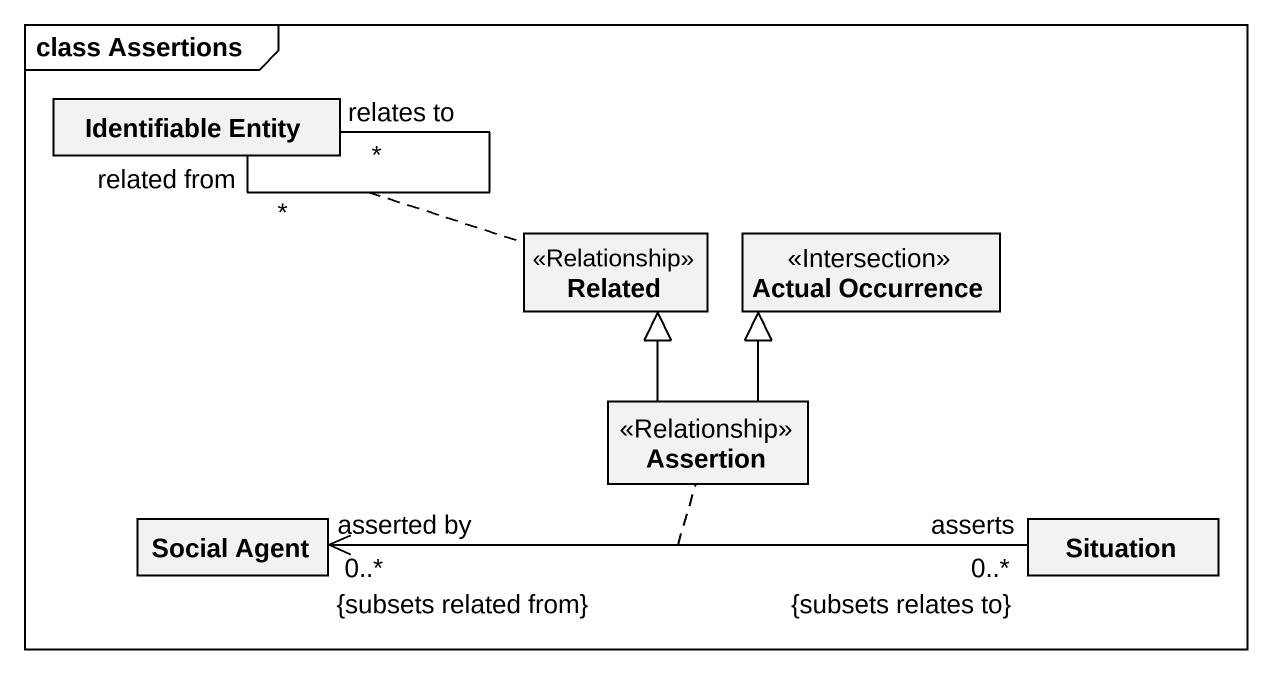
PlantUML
@startuml
mainframe class Assertions
hide circle
hide empty members
class "Identifiable Entity" as Identifiable_Entity
class Related <<Relationship>>
class "Actual Occurrence" as Actual_Occurrence <<Intersection>>
class Assertion <<Relationship>>
class "Social Agent" as Social_Agent
class Situation
Identifiable_Entity "related from\n*" -- "relates to\n*" Identifiable_Entity
(Identifiable_Entity, Identifiable_Entity) .. Related
Assertion -up-|> Related
Assertion -up-|> Actual_Occurrence
Social_Agent "0..*\nasserted by\n{subsets related from}" <-right- "0..*\nasserts\n{subsets relates to}" Situation
(Social_Agent, Situation) .. Assertion
@enduml
